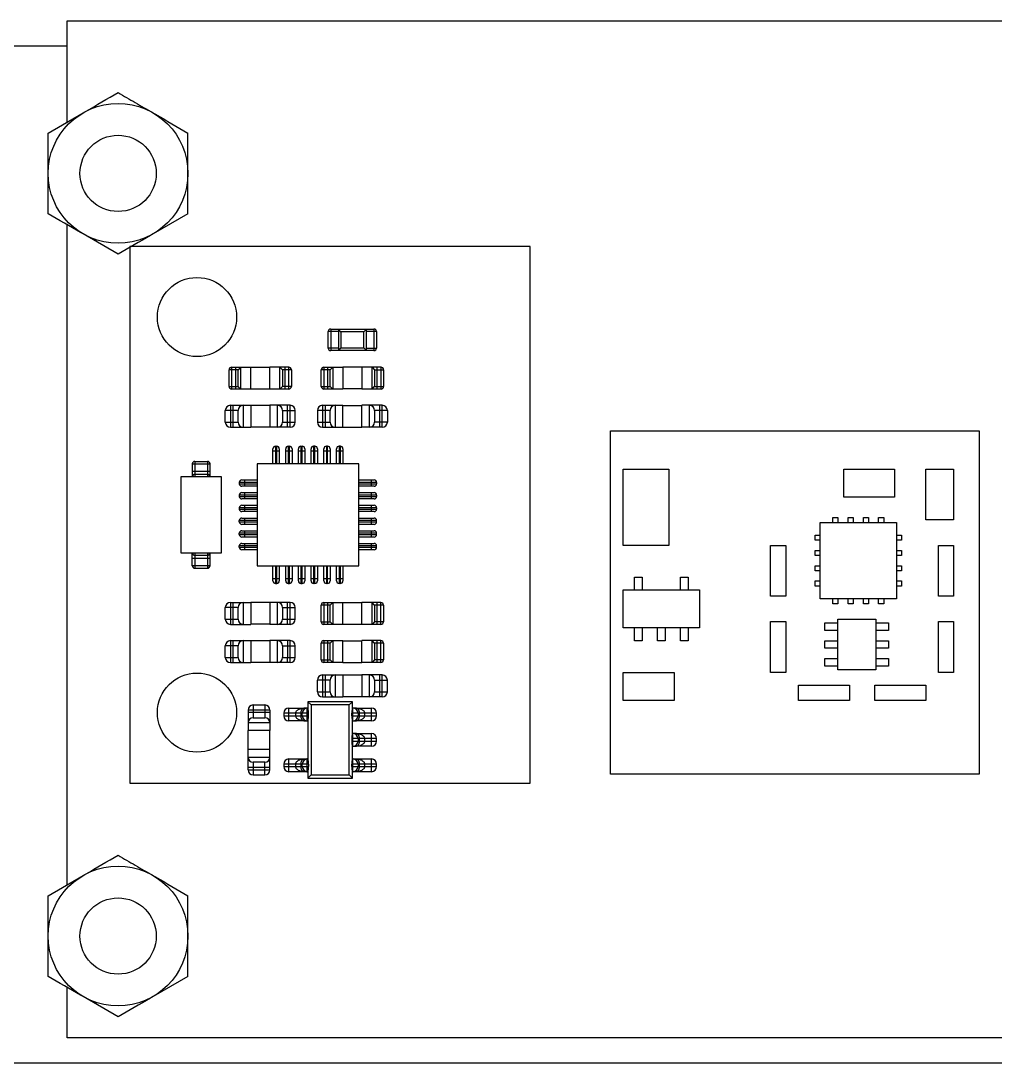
# Model space of a CAD drawing. Header units: millimetres. Extents: x 16604 to 36223, y 4309 to 8014.
# Drawn here: x 19282.58 to 19320.91, y 5285.8 to 5326.8 of the extents above; entities that cross this region are included whole.
import ezdxf

# ---------------------------------------------------------------- set-up
doc = ezdxf.new("R2010")
doc.units = ezdxf.units.MM
doc.layers.get('0').update_dxf_attribs({"lineweight": 35})

msp = doc.modelspace()

# ---------------------------------------------------------------- linework, layer by layer
at = {"color": 7, "linetype": 'Continuous', "lineweight": 25}
for p, q in [((19284.409, 5322.819), (19284.409, 5326.798)), ((19284.409, 5326.798), (19335.409, 5326.798)), ((19284.409, 5325.798), (19281.409, 5325.798)), ((19283.659, 5322.386), (19285.034, 5323.18)), ((19289.159, 5319.21), (19287.784, 5318.417)), ((19284.409, 5292.819), (19284.409, 5318.777)), ((19286.409, 5317.623), (19285.034, 5318.417)), ((19286.877, 5317.92), (19286.877, 5296.813)), ((19302.625, 5317.92), (19286.877, 5317.92)), ((19302.625, 5296.813), (19302.625, 5317.92)), ((19295.076, 5314.575), (19294.676, 5314.575)), ((19294.676, 5313.925), (19294.676, 5314.575)), ((19294.776, 5314.675), (19295.076, 5314.675)), ((19294.776, 5314.675), (19294.776, 5313.825)), ((19295.076, 5314.675), (19295.076, 5313.825)), ((19295.176, 5314.57), (19295.076, 5314.67)), ((19295.076, 5314.67), (19296.176, 5314.67)), ((19296.076, 5314.57), (19295.176, 5314.57)), ((19295.176, 5314.57), (19295.176, 5313.93)), ((19296.176, 5314.67), (19296.076, 5314.57)), ((19296.076, 5313.93), (19296.076, 5314.57)), ((19296.176, 5314.675), (19296.476, 5314.675)), ((19296.176, 5313.825), (19296.176, 5314.675)), ((19296.576, 5314.575), (19296.176, 5314.575)), ((19296.476, 5314.675), (19296.476, 5313.825)), ((19296.576, 5314.575), (19296.576, 5313.925)), ((19295.076, 5313.925), (19294.676, 5313.925)), ((19295.076, 5313.825), (19294.776, 5313.825)), ((19295.176, 5313.93), (19295.076, 5313.83)), ((19296.176, 5313.83), (19295.076, 5313.83)), ((19295.176, 5313.93), (19296.076, 5313.93)), ((19296.176, 5313.83), (19296.076, 5313.93)), ((19296.176, 5313.925), (19296.576, 5313.925)), ((19296.476, 5313.825), (19296.176, 5313.825)), ((19291.127, 5313.075), (19290.777, 5313.075)), ((19290.777, 5312.415), (19290.777, 5313.075)), ((19290.877, 5313.175), (19290.877, 5312.315)), ((19290.877, 5313.175), (19291.627, 5313.175)), ((19291.027, 5313.175), (19291.027, 5312.315)), ((19291.227, 5313.175), (19291.127, 5313.075)), ((19291.127, 5312.415), (19291.127, 5313.075)), ((19291.227, 5313.175), (19291.227, 5312.315)), ((19291.627, 5312.318), (19291.627, 5313.173)), ((19291.627, 5313.17), (19292.377, 5313.17)), ((19293.127, 5313.175), (19292.377, 5313.175)), ((19292.377, 5312.318), (19292.377, 5313.173)), ((19292.777, 5312.315), (19292.777, 5313.175)), ((19292.877, 5313.075), (19292.777, 5313.175)), ((19292.877, 5313.075), (19292.877, 5312.415)), ((19293.227, 5313.075), (19292.877, 5313.075)), ((19292.977, 5312.315), (19292.977, 5313.175)), ((19293.127, 5312.315), (19293.127, 5313.175)), ((19293.227, 5313.075), (19293.227, 5312.415)), ((19294.752, 5313.075), (19294.402, 5313.075)), ((19294.402, 5312.415), (19294.402, 5313.075)), ((19294.502, 5313.175), (19294.502, 5312.315)), ((19294.502, 5313.175), (19295.252, 5313.175)), ((19294.652, 5313.175), (19294.652, 5312.315)), ((19294.752, 5313.075), (19294.852, 5313.175)), ((19294.752, 5312.415), (19294.752, 5313.075)), ((19294.852, 5313.175), (19294.852, 5312.315)), ((19295.252, 5313.173), (19295.252, 5312.318)), ((19296.002, 5313.17), (19295.252, 5313.17)), ((19296.752, 5313.175), (19296.002, 5313.175)), ((19296.002, 5313.173), (19296.002, 5312.318)), ((19296.402, 5312.315), (19296.402, 5313.175)), ((19296.402, 5313.175), (19296.502, 5313.075)), ((19296.502, 5313.075), (19296.502, 5312.415)), ((19296.502, 5313.075), (19296.852, 5313.075)), ((19296.602, 5312.315), (19296.602, 5313.175)), ((19296.752, 5312.315), (19296.752, 5313.175)), ((19296.852, 5313.075), (19296.852, 5312.415)), ((19290.777, 5312.415), (19291.127, 5312.415)), ((19291.227, 5312.315), (19291.127, 5312.415)), ((19292.877, 5312.415), (19292.777, 5312.315)), ((19293.227, 5312.415), (19292.877, 5312.415)), ((19294.402, 5312.415), (19294.752, 5312.415)), ((19294.752, 5312.415), (19294.852, 5312.315)), ((19296.402, 5312.315), (19296.502, 5312.415)), ((19296.502, 5312.415), (19296.852, 5312.415)), ((19291.627, 5312.315), (19290.877, 5312.315)), ((19291.627, 5312.32), (19292.377, 5312.32)), ((19293.127, 5312.315), (19292.377, 5312.315)), ((19295.252, 5312.315), (19294.502, 5312.315)), ((19296.002, 5312.32), (19295.252, 5312.32)), ((19296.752, 5312.315), (19296.002, 5312.315)), ((19290.827, 5311.675), (19290.827, 5310.815)), ((19290.827, 5311.675), (19291.627, 5311.675)), ((19290.927, 5311.675), (19290.927, 5310.815)), ((19291.327, 5311.675), (19291.327, 5310.815)), ((19291.627, 5311.673), (19291.627, 5310.818)), ((19292.377, 5311.67), (19291.627, 5311.67)), ((19293.177, 5311.675), (19292.377, 5311.675)), ((19292.377, 5311.673), (19292.377, 5310.818)), ((19292.677, 5310.815), (19292.677, 5311.675)), ((19293.077, 5310.815), (19293.077, 5311.675)), ((19293.177, 5310.815), (19293.177, 5311.675)), ((19294.451, 5311.675), (19294.451, 5310.815)), ((19294.451, 5311.675), (19295.251, 5311.675)), ((19294.551, 5311.675), (19294.551, 5310.815)), ((19294.951, 5311.675), (19294.951, 5310.815)), ((19295.251, 5310.818), (19295.251, 5311.673)), ((19295.251, 5311.67), (19296.001, 5311.67)), ((19296.801, 5311.675), (19296.001, 5311.675)), ((19296.001, 5310.818), (19296.001, 5311.673)), ((19296.301, 5310.815), (19296.301, 5311.675)), ((19296.701, 5310.815), (19296.701, 5311.675)), ((19296.801, 5310.815), (19296.801, 5311.675)), ((19291.127, 5311.475), (19290.627, 5311.475)), ((19290.627, 5311.015), (19290.627, 5311.475)), ((19291.127, 5311.015), (19291.127, 5311.475)), ((19292.877, 5311.475), (19292.877, 5311.015)), ((19292.877, 5311.475), (19293.377, 5311.475)), ((19293.377, 5311.015), (19293.377, 5311.475)), ((19294.751, 5311.475), (19294.251, 5311.475)), ((19294.251, 5311.475), (19294.251, 5311.015)), ((19294.751, 5311.015), (19294.751, 5311.475)), ((19296.501, 5311.475), (19296.501, 5311.015)), ((19297.001, 5311.475), (19296.501, 5311.475)), ((19297.001, 5311.475), (19297.001, 5311.015)), ((19290.627, 5311.015), (19291.127, 5311.015)), ((19290.827, 5310.815), (19291.627, 5310.815)), ((19292.377, 5310.82), (19291.627, 5310.82)), ((19293.177, 5310.815), (19292.377, 5310.815)), ((19292.877, 5311.015), (19293.377, 5311.015)), ((19294.251, 5311.015), (19294.751, 5311.015)), ((19294.451, 5310.815), (19295.251, 5310.815)), ((19295.251, 5310.82), (19296.001, 5310.82)), ((19296.801, 5310.815), (19296.001, 5310.815)), ((19297.001, 5311.015), (19296.501, 5311.015)), ((19305.779, 5297.166), (19305.779, 5310.666)), ((19305.779, 5310.666), (19320.279, 5310.666)), ((19320.279, 5310.666), (19320.279, 5297.166)), ((19292.502, 5309.367), (19292.502, 5309.967)), ((19292.602, 5310.067), (19292.602, 5309.367)), ((19292.602, 5310.067), (19292.652, 5310.067)), ((19292.652, 5309.367), (19292.652, 5310.067)), ((19292.752, 5309.967), (19292.752, 5309.367)), ((19293.002, 5309.367), (19293.002, 5309.967)), ((19293.102, 5310.067), (19293.152, 5310.067)), ((19293.102, 5310.067), (19293.102, 5309.367)), ((19293.152, 5309.367), (19293.152, 5310.067)), ((19293.252, 5309.967), (19293.252, 5309.367)), ((19293.502, 5309.367), (19293.502, 5309.967)), ((19293.602, 5310.067), (19293.652, 5310.067)), ((19293.602, 5310.067), (19293.602, 5309.367)), ((19293.652, 5309.367), (19293.652, 5310.067)), ((19293.752, 5309.967), (19293.752, 5309.367)), ((19294.002, 5309.367), (19294.002, 5309.967)), ((19294.152, 5310.067), (19294.102, 5310.067)), ((19294.102, 5310.067), (19294.102, 5309.367)), ((19294.152, 5309.367), (19294.152, 5310.067)), ((19294.252, 5309.967), (19294.252, 5309.367)), ((19294.502, 5309.367), (19294.502, 5309.967)), ((19294.652, 5310.067), (19294.602, 5310.067)), ((19294.602, 5310.067), (19294.602, 5309.367)), ((19294.652, 5309.367), (19294.652, 5310.067)), ((19294.752, 5309.967), (19294.752, 5309.367)), ((19295.002, 5309.367), (19295.002, 5309.967)), ((19295.152, 5310.067), (19295.102, 5310.067)), ((19295.102, 5310.067), (19295.102, 5309.367)), ((19295.152, 5309.367), (19295.152, 5310.067)), ((19295.252, 5309.967), (19295.252, 5309.367)), ((19292.752, 5309.867), (19292.502, 5309.867)), ((19293.252, 5309.867), (19293.002, 5309.867)), ((19293.752, 5309.867), (19293.502, 5309.867)), ((19294.252, 5309.867), (19294.002, 5309.867)), ((19294.752, 5309.867), (19294.502, 5309.867)), ((19295.252, 5309.867), (19295.002, 5309.867)), ((19289.327, 5309.367), (19289.327, 5308.867)), ((19289.327, 5309.367), (19290.027, 5309.367)), ((19289.427, 5309.467), (19289.427, 5308.867)), ((19289.427, 5309.467), (19289.927, 5309.467)), ((19289.927, 5309.467), (19289.927, 5308.867)), ((19290.027, 5308.867), (19290.027, 5309.367)), ((19291.877, 5309.367), (19291.877, 5305.367)), ((19295.877, 5309.367), (19291.877, 5309.367)), ((19295.877, 5305.367), (19295.877, 5309.367)), ((19306.279, 5306.166), (19306.279, 5309.166)), ((19306.279, 5309.166), (19308.079, 5309.166)), ((19308.079, 5309.166), (19308.079, 5306.166)), ((19314.956, 5309.166), (19316.956, 5309.166)), ((19314.956, 5308.066), (19314.956, 5309.166)), ((19316.956, 5309.166), (19316.956, 5308.066)), ((19318.179, 5309.166), (19319.279, 5309.166)), ((19318.179, 5307.166), (19318.179, 5309.166)), ((19319.279, 5309.166), (19319.279, 5307.166)), ((19290.477, 5308.867), (19288.877, 5308.867)), ((19288.877, 5308.867), (19288.877, 5305.867)), ((19290.027, 5309.067), (19289.327, 5309.067)), ((19289.427, 5308.967), (19289.927, 5308.967)), ((19290.477, 5305.867), (19290.477, 5308.867)), ((19291.277, 5308.742), (19291.877, 5308.742)), ((19291.377, 5308.742), (19291.377, 5308.492)), ((19295.877, 5308.742), (19296.477, 5308.742)), ((19296.377, 5308.492), (19296.377, 5308.742)), ((19291.877, 5308.642), (19291.177, 5308.642)), ((19291.177, 5308.642), (19291.177, 5308.592)), ((19291.177, 5308.592), (19291.877, 5308.592)), ((19291.877, 5308.492), (19291.277, 5308.492)), ((19296.577, 5308.642), (19295.877, 5308.642)), ((19295.877, 5308.592), (19296.577, 5308.592)), ((19296.477, 5308.492), (19295.877, 5308.492)), ((19296.577, 5308.642), (19296.577, 5308.592)), ((19291.877, 5308.142), (19291.177, 5308.142)), ((19291.177, 5308.142), (19291.177, 5308.092)), ((19291.177, 5308.092), (19291.877, 5308.092)), ((19291.277, 5308.242), (19291.877, 5308.242)), ((19291.877, 5307.992), (19291.277, 5307.992)), ((19291.377, 5308.242), (19291.377, 5307.992)), ((19295.877, 5308.242), (19296.477, 5308.242)), ((19296.577, 5308.142), (19295.877, 5308.142)), ((19295.877, 5308.092), (19296.577, 5308.092)), ((19296.477, 5307.992), (19295.877, 5307.992)), ((19296.377, 5307.992), (19296.377, 5308.242)), ((19296.577, 5308.142), (19296.577, 5308.092)), ((19316.956, 5308.066), (19314.956, 5308.066)), ((19291.177, 5307.642), (19291.177, 5307.592)), ((19291.877, 5307.642), (19291.177, 5307.642)), ((19291.177, 5307.592), (19291.877, 5307.592)), ((19291.277, 5307.742), (19291.877, 5307.742)), ((19291.877, 5307.492), (19291.277, 5307.492)), ((19291.377, 5307.742), (19291.377, 5307.492)), ((19295.877, 5307.742), (19296.477, 5307.742)), ((19296.577, 5307.642), (19295.877, 5307.642)), ((19295.877, 5307.592), (19296.577, 5307.592)), ((19296.477, 5307.492), (19295.877, 5307.492)), ((19296.377, 5307.492), (19296.377, 5307.742)), ((19296.577, 5307.642), (19296.577, 5307.592)), ((19291.877, 5307.142), (19291.177, 5307.142)), ((19291.177, 5307.092), (19291.177, 5307.142)), ((19291.177, 5307.092), (19291.877, 5307.092)), ((19291.277, 5307.242), (19291.877, 5307.242)), ((19291.377, 5307.242), (19291.377, 5306.992)), ((19295.877, 5307.242), (19296.477, 5307.242)), ((19296.577, 5307.142), (19295.877, 5307.142)), ((19295.877, 5307.092), (19296.577, 5307.092)), ((19296.377, 5306.992), (19296.377, 5307.242)), ((19296.577, 5307.092), (19296.577, 5307.142)), ((19314.029, 5304.066), (19314.029, 5307.066)), ((19314.029, 5307.066), (19317.029, 5307.066)), ((19314.529, 5307.266), (19314.729, 5307.266)), ((19314.529, 5307.066), (19314.529, 5307.266)), ((19314.729, 5307.266), (19314.729, 5307.066)), ((19315.129, 5307.266), (19315.329, 5307.266)), ((19315.129, 5307.066), (19315.129, 5307.266)), ((19315.329, 5307.266), (19315.329, 5307.066)), ((19315.729, 5307.066), (19315.729, 5307.266)), ((19315.729, 5307.266), (19315.929, 5307.266)), ((19315.929, 5307.266), (19315.929, 5307.066)), ((19316.329, 5307.066), (19316.329, 5307.266)), ((19316.329, 5307.266), (19316.529, 5307.266)), ((19316.529, 5307.266), (19316.529, 5307.066)), ((19317.029, 5307.066), (19317.029, 5304.066)), ((19319.279, 5307.166), (19318.179, 5307.166)), ((19291.877, 5306.642), (19291.177, 5306.642)), ((19291.177, 5306.592), (19291.177, 5306.642)), ((19291.877, 5306.992), (19291.277, 5306.992)), ((19291.277, 5306.742), (19291.877, 5306.742)), ((19291.377, 5306.742), (19291.377, 5306.492)), ((19296.477, 5306.992), (19295.877, 5306.992)), ((19295.877, 5306.742), (19296.477, 5306.742)), ((19296.577, 5306.642), (19295.877, 5306.642)), ((19296.377, 5306.492), (19296.377, 5306.742)), ((19296.577, 5306.592), (19296.577, 5306.642)), ((19291.177, 5306.592), (19291.877, 5306.592)), ((19291.877, 5306.492), (19291.277, 5306.492)), ((19291.277, 5306.242), (19291.877, 5306.242)), ((19291.377, 5306.242), (19291.377, 5305.992)), ((19295.877, 5306.592), (19296.577, 5306.592)), ((19296.477, 5306.492), (19295.877, 5306.492)), ((19295.877, 5306.242), (19296.477, 5306.242)), ((19296.377, 5305.992), (19296.377, 5306.242)), ((19313.829, 5306.366), (19313.829, 5306.566)), ((19313.829, 5306.566), (19314.029, 5306.566)), ((19314.029, 5306.366), (19313.829, 5306.366)), ((19317.029, 5306.566), (19317.229, 5306.566)), ((19317.229, 5306.366), (19317.029, 5306.366)), ((19317.229, 5306.566), (19317.229, 5306.366)), ((19288.877, 5305.867), (19290.477, 5305.867)), ((19289.327, 5305.367), (19289.327, 5305.867)), ((19289.427, 5305.867), (19289.427, 5305.267)), ((19289.927, 5305.867), (19289.927, 5305.267)), ((19290.027, 5305.367), (19290.027, 5305.867)), ((19291.877, 5306.142), (19291.177, 5306.142)), ((19291.177, 5306.092), (19291.177, 5306.142)), ((19291.177, 5306.092), (19291.877, 5306.092)), ((19291.877, 5305.992), (19291.277, 5305.992)), ((19296.577, 5306.142), (19295.877, 5306.142)), ((19295.877, 5306.092), (19296.577, 5306.092)), ((19296.477, 5305.992), (19295.877, 5305.992)), ((19296.577, 5306.092), (19296.577, 5306.142)), ((19308.079, 5306.166), (19306.279, 5306.166)), ((19312.079, 5304.166), (19312.079, 5306.166)), ((19312.079, 5306.166), (19312.679, 5306.166)), ((19312.679, 5306.166), (19312.679, 5304.166)), ((19313.829, 5305.766), (19313.829, 5305.966)), ((19313.829, 5305.966), (19314.029, 5305.966)), ((19317.029, 5305.966), (19317.229, 5305.966)), ((19317.229, 5305.966), (19317.229, 5305.766)), ((19318.679, 5306.166), (19319.279, 5306.166)), ((19318.679, 5304.166), (19318.679, 5306.166)), ((19319.279, 5306.166), (19319.279, 5304.166)), ((19289.327, 5305.667), (19290.027, 5305.667)), ((19289.927, 5305.767), (19289.427, 5305.767)), ((19314.029, 5305.766), (19313.829, 5305.766)), ((19317.229, 5305.766), (19317.029, 5305.766)), ((19290.027, 5305.367), (19289.327, 5305.367)), ((19289.427, 5305.267), (19289.927, 5305.267)), ((19291.877, 5305.367), (19295.877, 5305.367)), ((19292.502, 5304.767), (19292.502, 5305.367)), ((19292.602, 5305.367), (19292.602, 5304.667)), ((19292.652, 5304.667), (19292.652, 5305.367)), ((19292.752, 5305.367), (19292.752, 5304.767)), ((19293.002, 5304.767), (19293.002, 5305.367)), ((19293.102, 5305.367), (19293.102, 5304.667)), ((19293.152, 5304.667), (19293.152, 5305.367)), ((19293.252, 5305.367), (19293.252, 5304.767)), ((19293.502, 5304.767), (19293.502, 5305.367)), ((19293.602, 5305.367), (19293.602, 5304.667)), ((19293.652, 5304.667), (19293.652, 5305.367)), ((19293.752, 5305.367), (19293.752, 5304.767)), ((19294.002, 5304.767), (19294.002, 5305.367)), ((19294.102, 5305.367), (19294.102, 5304.667)), ((19294.152, 5304.667), (19294.152, 5305.367)), ((19294.252, 5305.367), (19294.252, 5304.767)), ((19294.502, 5304.767), (19294.502, 5305.367)), ((19294.602, 5305.367), (19294.602, 5304.667)), ((19294.652, 5304.667), (19294.652, 5305.367)), ((19294.752, 5305.367), (19294.752, 5304.767)), ((19295.002, 5304.767), (19295.002, 5305.367)), ((19295.102, 5305.367), (19295.102, 5304.667)), ((19295.152, 5304.667), (19295.152, 5305.367)), ((19295.252, 5305.367), (19295.252, 5304.767)), ((19313.829, 5305.166), (19313.829, 5305.366)), ((19313.829, 5305.366), (19314.029, 5305.366)), ((19314.029, 5305.166), (19313.829, 5305.166)), ((19317.029, 5305.366), (19317.229, 5305.366)), ((19317.229, 5305.166), (19317.029, 5305.166)), ((19317.229, 5305.366), (19317.229, 5305.166)), ((19292.502, 5304.867), (19292.752, 5304.867)), ((19292.602, 5304.667), (19292.652, 5304.667)), ((19293.002, 5304.867), (19293.252, 5304.867)), ((19293.102, 5304.667), (19293.152, 5304.667)), ((19293.502, 5304.867), (19293.752, 5304.867)), ((19293.602, 5304.667), (19293.652, 5304.667)), ((19294.002, 5304.867), (19294.252, 5304.867)), ((19294.152, 5304.667), (19294.102, 5304.667)), ((19294.502, 5304.867), (19294.752, 5304.867)), ((19294.652, 5304.667), (19294.602, 5304.667)), ((19295.002, 5304.867), (19295.252, 5304.867)), ((19295.152, 5304.667), (19295.102, 5304.667)), ((19306.729, 5304.916), (19307.029, 5304.916)), ((19306.729, 5304.416), (19306.729, 5304.916)), ((19307.029, 5304.916), (19307.029, 5304.416)), ((19308.529, 5304.916), (19308.829, 5304.916)), ((19308.529, 5304.416), (19308.529, 5304.916)), ((19308.829, 5304.916), (19308.829, 5304.416)), ((19313.829, 5304.766), (19314.029, 5304.766)), ((19313.829, 5304.566), (19313.829, 5304.766)), ((19317.029, 5304.766), (19317.229, 5304.766)), ((19317.229, 5304.766), (19317.229, 5304.566)), ((19306.279, 5304.416), (19309.279, 5304.416)), ((19306.279, 5302.916), (19306.279, 5304.416)), ((19309.279, 5304.416), (19309.279, 5302.916)), ((19314.029, 5304.566), (19313.829, 5304.566)), ((19317.229, 5304.566), (19317.029, 5304.566)), ((19290.827, 5303.918), (19291.627, 5303.918)), ((19290.827, 5303.918), (19290.827, 5303.058)), ((19290.927, 5303.918), (19290.927, 5303.058)), ((19291.327, 5303.918), (19291.327, 5303.058)), ((19291.627, 5303.916), (19291.627, 5303.061)), ((19292.377, 5303.913), (19291.627, 5303.913)), ((19293.177, 5303.918), (19292.377, 5303.918)), ((19292.377, 5303.916), (19292.377, 5303.061)), ((19292.677, 5303.058), (19292.677, 5303.918)), ((19293.077, 5303.058), (19293.077, 5303.918)), ((19293.177, 5303.058), (19293.177, 5303.918)), ((19294.751, 5303.818), (19294.401, 5303.818)), ((19294.401, 5303.158), (19294.401, 5303.818)), ((19294.501, 5303.918), (19294.501, 5303.058)), ((19294.501, 5303.918), (19295.251, 5303.918)), ((19294.651, 5303.918), (19294.651, 5303.058)), ((19294.851, 5303.918), (19294.751, 5303.818)), ((19294.751, 5303.158), (19294.751, 5303.818)), ((19294.851, 5303.918), (19294.851, 5303.058)), ((19295.251, 5303.061), (19295.251, 5303.916)), ((19295.251, 5303.913), (19296.001, 5303.913)), ((19296.751, 5303.918), (19296.001, 5303.918)), ((19296.001, 5303.061), (19296.001, 5303.916)), ((19296.401, 5303.058), (19296.401, 5303.918)), ((19296.501, 5303.818), (19296.401, 5303.918)), ((19296.501, 5303.818), (19296.501, 5303.158)), ((19296.851, 5303.818), (19296.501, 5303.818)), ((19296.601, 5303.058), (19296.601, 5303.918)), ((19296.751, 5303.058), (19296.751, 5303.918)), ((19296.851, 5303.818), (19296.851, 5303.158)), ((19312.679, 5304.166), (19312.079, 5304.166)), ((19317.029, 5304.066), (19314.029, 5304.066)), ((19314.529, 5303.866), (19314.529, 5304.066)), ((19314.729, 5303.866), (19314.529, 5303.866)), ((19314.729, 5304.066), (19314.729, 5303.866)), ((19315.129, 5303.866), (19315.129, 5304.066)), ((19315.329, 5303.866), (19315.129, 5303.866)), ((19315.329, 5304.066), (19315.329, 5303.866)), ((19315.729, 5303.866), (19315.729, 5304.066)), ((19315.929, 5303.866), (19315.729, 5303.866)), ((19315.929, 5304.066), (19315.929, 5303.866)), ((19316.329, 5303.866), (19316.329, 5304.066)), ((19316.529, 5303.866), (19316.329, 5303.866)), ((19316.529, 5304.066), (19316.529, 5303.866)), ((19319.279, 5304.166), (19318.679, 5304.166)), ((19291.127, 5303.718), (19290.627, 5303.718)), ((19290.627, 5303.258), (19290.627, 5303.718)), ((19291.127, 5303.258), (19291.127, 5303.718)), ((19292.877, 5303.718), (19292.877, 5303.258)), ((19292.877, 5303.718), (19293.377, 5303.718)), ((19293.377, 5303.258), (19293.377, 5303.718)), ((19290.627, 5303.258), (19291.127, 5303.258)), ((19290.827, 5303.058), (19291.627, 5303.058)), ((19292.377, 5303.063), (19291.627, 5303.063)), ((19293.177, 5303.058), (19292.377, 5303.058)), ((19292.877, 5303.258), (19293.377, 5303.258)), ((19294.401, 5303.158), (19294.751, 5303.158)), ((19295.251, 5303.058), (19294.501, 5303.058)), ((19294.851, 5303.058), (19294.751, 5303.158)), ((19295.251, 5303.063), (19296.001, 5303.063)), ((19296.751, 5303.058), (19296.001, 5303.058)), ((19296.501, 5303.158), (19296.401, 5303.058)), ((19296.851, 5303.158), (19296.501, 5303.158)), ((19312.079, 5303.166), (19312.679, 5303.166)), ((19312.079, 5301.166), (19312.079, 5303.166)), ((19312.679, 5303.166), (19312.679, 5301.166)), ((19314.218, 5302.816), (19314.218, 5303.116)), ((19314.218, 5303.116), (19314.718, 5303.116)), ((19314.718, 5301.266), (19314.718, 5303.266)), ((19314.718, 5303.266), (19316.218, 5303.266)), ((19316.218, 5303.266), (19316.218, 5301.266)), ((19316.218, 5303.116), (19316.718, 5303.116)), ((19316.718, 5303.116), (19316.718, 5302.816)), ((19318.679, 5301.166), (19318.679, 5303.166)), ((19318.679, 5303.166), (19319.279, 5303.166)), ((19319.279, 5303.166), (19319.279, 5301.166)), ((19309.279, 5302.916), (19306.279, 5302.916)), ((19306.729, 5302.416), (19306.729, 5302.916)), ((19307.029, 5302.916), (19307.029, 5302.416)), ((19307.629, 5302.416), (19307.629, 5302.916)), ((19307.929, 5302.916), (19307.929, 5302.416)), ((19308.529, 5302.416), (19308.529, 5302.916)), ((19308.829, 5302.916), (19308.829, 5302.416)), ((19314.718, 5302.816), (19314.218, 5302.816)), ((19316.718, 5302.816), (19316.218, 5302.816)), ((19291.127, 5302.218), (19290.627, 5302.218)), ((19290.627, 5301.758), (19290.627, 5302.218)), ((19290.827, 5302.418), (19290.827, 5301.558)), ((19290.827, 5302.418), (19291.627, 5302.418)), ((19290.927, 5302.418), (19290.927, 5301.558)), ((19291.127, 5301.758), (19291.127, 5302.218)), ((19291.327, 5302.418), (19291.327, 5301.558)), ((19291.627, 5302.416), (19291.627, 5301.561)), ((19292.377, 5302.413), (19291.627, 5302.413)), ((19293.177, 5302.418), (19292.377, 5302.418)), ((19292.377, 5302.416), (19292.377, 5301.561)), ((19292.677, 5301.558), (19292.677, 5302.418)), ((19292.877, 5302.218), (19292.877, 5301.758)), ((19292.877, 5302.218), (19293.377, 5302.218)), ((19293.077, 5302.418), (19293.077, 5301.758)), ((19293.177, 5301.558), (19293.177, 5302.418)), ((19293.377, 5301.758), (19293.377, 5302.218)), ((19294.751, 5302.318), (19294.401, 5302.318)), ((19294.401, 5301.658), (19294.401, 5302.318)), ((19294.501, 5302.418), (19295.251, 5302.418)), ((19294.501, 5302.418), (19294.501, 5301.558)), ((19294.651, 5302.418), (19294.651, 5301.558)), ((19294.851, 5302.418), (19294.751, 5302.318)), ((19294.751, 5301.658), (19294.751, 5302.318)), ((19294.851, 5302.418), (19294.851, 5301.558)), ((19295.251, 5301.561), (19295.251, 5302.416)), ((19295.251, 5302.413), (19296.001, 5302.413)), ((19296.751, 5302.418), (19296.001, 5302.418)), ((19296.001, 5301.561), (19296.001, 5302.416)), ((19296.401, 5301.558), (19296.401, 5302.418)), ((19296.501, 5302.318), (19296.401, 5302.418)), ((19296.501, 5302.318), (19296.501, 5301.658)), ((19296.851, 5302.318), (19296.501, 5302.318)), ((19296.601, 5301.558), (19296.601, 5302.418)), ((19296.751, 5301.558), (19296.751, 5302.418)), ((19296.851, 5302.318), (19296.851, 5301.658)), ((19307.029, 5302.416), (19306.729, 5302.416)), ((19307.929, 5302.416), (19307.629, 5302.416)), ((19308.829, 5302.416), (19308.529, 5302.416)), ((19314.218, 5302.116), (19314.218, 5302.416)), ((19314.218, 5302.416), (19314.718, 5302.416)), ((19316.218, 5302.416), (19316.718, 5302.416)), ((19316.718, 5302.416), (19316.718, 5302.116)), ((19290.627, 5301.758), (19291.127, 5301.758)), ((19292.877, 5301.758), (19293.377, 5301.758)), ((19293.077, 5301.558), (19293.077, 5301.758)), ((19314.718, 5302.116), (19314.218, 5302.116)), ((19314.218, 5301.416), (19314.218, 5301.716)), ((19314.218, 5301.716), (19314.718, 5301.716)), ((19316.718, 5302.116), (19316.218, 5302.116)), ((19316.218, 5301.716), (19316.718, 5301.716)), ((19316.718, 5301.716), (19316.718, 5301.416)), ((19290.827, 5301.558), (19291.627, 5301.558)), ((19292.377, 5301.563), (19291.627, 5301.563)), ((19293.177, 5301.558), (19292.377, 5301.558)), ((19294.401, 5301.658), (19294.751, 5301.658)), ((19295.251, 5301.558), (19294.501, 5301.558)), ((19294.851, 5301.558), (19294.751, 5301.658)), ((19295.251, 5301.563), (19296.001, 5301.563)), ((19296.751, 5301.558), (19296.001, 5301.558)), ((19296.501, 5301.658), (19296.401, 5301.558)), ((19296.851, 5301.658), (19296.501, 5301.658)), ((19314.718, 5301.416), (19314.218, 5301.416)), ((19316.718, 5301.416), (19316.218, 5301.416)), ((19294.451, 5301.068), (19294.451, 5300.208)), ((19294.451, 5301.068), (19295.251, 5301.068)), ((19294.551, 5301.068), (19294.551, 5300.208)), ((19294.951, 5301.068), (19294.951, 5300.208)), ((19295.251, 5301.066), (19295.251, 5300.211)), ((19296.001, 5301.063), (19295.251, 5301.063)), ((19296.801, 5301.068), (19296.001, 5301.068)), ((19296.001, 5301.066), (19296.001, 5300.211)), ((19296.301, 5300.208), (19296.301, 5301.068)), ((19296.701, 5300.208), (19296.701, 5301.068)), ((19296.801, 5300.208), (19296.801, 5301.068)), ((19306.279, 5300.066), (19306.279, 5301.166)), ((19306.279, 5301.166), (19308.279, 5301.166)), ((19308.279, 5301.166), (19308.279, 5300.066)), ((19312.679, 5301.166), (19312.079, 5301.166)), ((19316.218, 5301.266), (19314.718, 5301.266)), ((19319.279, 5301.166), (19318.679, 5301.166)), ((19294.751, 5300.868), (19294.251, 5300.868)), ((19294.251, 5300.408), (19294.251, 5300.868)), ((19294.751, 5300.408), (19294.751, 5300.868)), ((19296.501, 5300.868), (19296.501, 5300.408)), ((19296.501, 5300.868), (19297.001, 5300.868)), ((19297.001, 5300.408), (19297.001, 5300.868)), ((19313.179, 5300.066), (19313.179, 5300.666)), ((19313.179, 5300.666), (19315.179, 5300.666)), ((19315.179, 5300.666), (19315.179, 5300.066)), ((19316.179, 5300.066), (19316.179, 5300.666)), ((19316.179, 5300.666), (19318.179, 5300.666)), ((19318.179, 5300.666), (19318.179, 5300.066)), ((19294.251, 5300.408), (19294.751, 5300.408)), ((19294.451, 5300.208), (19295.251, 5300.208)), ((19296.001, 5300.213), (19295.251, 5300.213)), ((19296.801, 5300.208), (19296.001, 5300.208)), ((19296.501, 5300.408), (19297.001, 5300.408)), ((19291.521, 5299.688), (19291.521, 5298.888)), ((19292.381, 5299.688), (19291.521, 5299.688)), ((19291.721, 5299.888), (19291.721, 5299.388)), ((19291.721, 5299.888), (19292.181, 5299.888)), ((19292.181, 5299.888), (19292.181, 5299.388)), ((19292.381, 5299.688), (19292.381, 5298.888)), ((19293.126, 5299.263), (19293.126, 5299.763)), ((19293.126, 5299.763), (19293.701, 5299.763)), ((19293.876, 5299.763), (19293.853, 5299.763)), ((19293.853, 5299.263), (19293.853, 5299.763)), ((19293.876, 5300.013), (19293.876, 5299.736)), ((19294.001, 5299.888), (19293.876, 5300.013)), ((19295.626, 5300.013), (19293.876, 5300.013)), ((19294.001, 5299.888), (19294.001, 5297.138)), ((19295.501, 5299.888), (19294.001, 5299.888)), ((19295.626, 5300.013), (19295.501, 5299.888)), ((19295.501, 5297.138), (19295.501, 5299.888)), ((19295.626, 5299.736), (19295.626, 5300.013)), ((19295.65, 5299.763), (19295.626, 5299.763)), ((19295.65, 5299.263), (19295.65, 5299.763)), ((19295.801, 5299.763), (19296.376, 5299.763)), ((19296.376, 5299.263), (19296.376, 5299.763)), ((19308.279, 5300.066), (19306.279, 5300.066)), ((19315.179, 5300.066), (19313.179, 5300.066)), ((19318.179, 5300.066), (19316.179, 5300.066)), ((19292.381, 5299.588), (19291.521, 5299.588)), ((19291.721, 5299.388), (19292.181, 5299.388)), ((19292.926, 5299.563), (19292.926, 5299.463)), ((19293.901, 5299.563), (19292.926, 5299.563)), ((19292.926, 5299.463), (19293.901, 5299.463)), ((19293.701, 5299.263), (19293.126, 5299.263)), ((19293.397, 5299.463), (19293.397, 5299.563)), ((19293.595, 5299.563), (19293.595, 5299.463)), ((19293.655, 5299.463), (19293.655, 5299.563)), ((19293.853, 5299.263), (19293.876, 5299.263)), ((19293.876, 5299.29), (19293.876, 5297.736)), ((19293.901, 5299.463), (19293.901, 5299.563)), ((19295.601, 5299.463), (19295.601, 5299.563)), ((19296.576, 5299.563), (19295.601, 5299.563)), ((19295.601, 5299.463), (19296.576, 5299.463)), ((19295.626, 5298.736), (19295.626, 5299.29)), ((19295.626, 5299.263), (19295.65, 5299.263)), ((19296.376, 5299.263), (19295.801, 5299.263)), ((19295.848, 5299.563), (19295.848, 5299.463)), ((19295.907, 5299.463), (19295.907, 5299.563)), ((19296.105, 5299.563), (19296.105, 5299.463)), ((19296.576, 5299.463), (19296.576, 5299.563)), ((19292.381, 5299.188), (19291.521, 5299.188)), ((19292.379, 5298.888), (19291.524, 5298.888)), ((19291.526, 5298.138), (19291.526, 5298.888)), ((19292.376, 5298.138), (19292.376, 5298.888)), ((19295.601, 5298.563), (19295.601, 5298.463)), ((19296.576, 5298.563), (19295.601, 5298.563)), ((19295.601, 5298.463), (19296.576, 5298.463)), ((19295.65, 5298.763), (19295.626, 5298.763)), ((19295.65, 5298.263), (19295.65, 5298.763)), ((19295.801, 5298.763), (19296.376, 5298.763)), ((19295.848, 5298.563), (19295.848, 5298.463)), ((19295.907, 5298.463), (19295.907, 5298.563)), ((19296.105, 5298.563), (19296.105, 5298.463)), ((19296.376, 5298.263), (19296.376, 5298.763)), ((19296.576, 5298.463), (19296.576, 5298.563)), ((19291.521, 5297.338), (19291.521, 5298.138)), ((19292.379, 5298.138), (19291.524, 5298.138)), ((19292.381, 5297.338), (19292.381, 5298.138)), ((19295.626, 5297.736), (19295.626, 5298.29)), ((19295.626, 5298.263), (19295.65, 5298.263)), ((19296.376, 5298.263), (19295.801, 5298.263)), ((19291.521, 5297.838), (19292.381, 5297.838)), ((19292.181, 5297.638), (19291.721, 5297.638)), ((19291.721, 5297.638), (19291.721, 5297.138)), ((19292.181, 5297.138), (19292.181, 5297.638)), ((19293.126, 5297.263), (19293.126, 5297.763)), ((19293.126, 5297.763), (19293.701, 5297.763)), ((19293.853, 5297.263), (19293.853, 5297.763)), ((19293.876, 5297.763), (19293.853, 5297.763)), ((19295.65, 5297.763), (19295.626, 5297.763)), ((19295.65, 5297.263), (19295.65, 5297.763)), ((19295.801, 5297.763), (19296.376, 5297.763)), ((19296.376, 5297.263), (19296.376, 5297.763)), ((19291.521, 5297.438), (19292.381, 5297.438)), ((19291.521, 5297.338), (19292.381, 5297.338)), ((19293.901, 5297.563), (19292.926, 5297.563)), ((19292.926, 5297.563), (19292.926, 5297.463)), ((19292.926, 5297.463), (19293.901, 5297.463)), ((19293.701, 5297.263), (19293.126, 5297.263)), ((19293.397, 5297.463), (19293.397, 5297.563)), ((19293.595, 5297.563), (19293.595, 5297.463)), ((19293.655, 5297.463), (19293.655, 5297.563)), ((19293.853, 5297.263), (19293.876, 5297.263)), ((19293.876, 5297.29), (19293.876, 5297.013)), ((19293.901, 5297.563), (19293.901, 5297.463)), ((19295.601, 5297.463), (19295.601, 5297.563)), ((19296.576, 5297.563), (19295.601, 5297.563)), ((19295.601, 5297.463), (19296.576, 5297.463)), ((19295.626, 5297.013), (19295.626, 5297.29)), ((19295.626, 5297.263), (19295.65, 5297.263)), ((19296.376, 5297.263), (19295.801, 5297.263)), ((19295.848, 5297.563), (19295.848, 5297.463)), ((19295.907, 5297.463), (19295.907, 5297.563)), ((19296.105, 5297.563), (19296.105, 5297.463)), ((19296.576, 5297.463), (19296.576, 5297.563)), ((19286.877, 5296.813), (19302.625, 5296.813)), ((19291.721, 5297.138), (19292.181, 5297.138)), ((19293.876, 5297.013), (19294.001, 5297.138)), ((19293.876, 5297.013), (19295.626, 5297.013)), ((19294.001, 5297.138), (19295.501, 5297.138)), ((19295.501, 5297.138), (19295.626, 5297.013)), ((19320.279, 5297.166), (19305.779, 5297.166)), ((19283.659, 5292.386), (19285.034, 5293.18)), ((19289.159, 5289.21), (19287.784, 5288.417)), ((19284.409, 5286.798), (19284.409, 5288.777)), ((19286.409, 5287.623), (19285.034, 5288.417)), ((19335.409, 5286.798), (19284.409, 5286.798)), ((19364.268, 5285.798), (19281.409, 5285.798))]:
    msp.add_line(p, q, dxfattribs=at)
for centre, radius in [((19286.409, 5320.798), 2.75), ((19286.409, 5320.798), 1.5), ((19289.513, 5315.146), 1.556), ((19289.513, 5299.588), 1.556), ((19286.409, 5290.798), 2.75), ((19286.409, 5290.798), 1.5)]:
    msp.add_circle(centre, radius, dxfattribs=at)
for centre, radius, start, end in [((19294.776, 5314.575), 0.1, 90, 180), ((19296.476, 5314.575), 0.1, 0, 90), ((19294.776, 5313.925), 0.1, 180, 270), ((19296.476, 5313.925), 0.1, 270, 0), ((19290.877, 5313.075), 0.1, 90, 180), ((19293.127, 5313.075), 0.1, 0, 90), ((19294.502, 5313.075), 0.1, 90, 180), ((19296.752, 5313.075), 0.1, 0, 90), ((19290.877, 5312.415), 0.1, 180, 270), ((19293.127, 5312.415), 0.1, 270, 0), ((19294.502, 5312.415), 0.1, 180, 270), ((19296.752, 5312.415), 0.1, 270, 0), ((19290.827, 5311.475), 0.2, 90, 180), ((19291.327, 5311.475), 0.2, 90, 180), ((19292.677, 5311.475), 0.2, 360, 90), ((19293.177, 5311.475), 0.2, 0, 90), ((19294.451, 5311.475), 0.2, 90, 180), ((19294.951, 5311.475), 0.2, 90, 180), ((19296.301, 5311.475), 0.2, 0, 90), ((19296.801, 5311.475), 0.2, 0, 90), ((19290.827, 5311.015), 0.2, 180, 270), ((19291.327, 5311.015), 0.2, 180, 270), ((19292.677, 5311.015), 0.2, 270, 0), ((19293.177, 5311.015), 0.2, 270, 0), ((19294.451, 5311.015), 0.2, 180, 270), ((19294.951, 5311.015), 0.2, 180, 270), ((19296.301, 5311.015), 0.2, 270, 0), ((19296.801, 5311.015), 0.2, 270, 0), ((19292.602, 5309.967), 0.1, 90, 180), ((19292.652, 5309.967), 0.1, 0, 90), ((19293.102, 5309.967), 0.1, 90, 180), ((19293.152, 5309.967), 0.1, 0, 90), ((19293.602, 5309.967), 0.1, 90, 180), ((19293.652, 5309.967), 0.1, 0, 90), ((19294.102, 5309.967), 0.1, 90, 180), ((19294.152, 5309.967), 0.1, 0, 90), ((19294.602, 5309.967), 0.1, 90, 180), ((19294.652, 5309.967), 0.1, 0, 90), ((19295.102, 5309.967), 0.1, 90, 180), ((19295.152, 5309.967), 0.1, 0, 90), ((19289.427, 5309.367), 0.1, 90, 180), ((19289.927, 5309.367), 0.1, 0, 90), ((19289.427, 5308.867), 0.1, 90, 180), ((19289.927, 5308.867), 0.1, 0, 90), ((19291.277, 5308.642), 0.1, 90, 180), ((19296.477, 5308.642), 0.1, 0, 90), ((19291.277, 5308.592), 0.1, 180, 270), ((19296.477, 5308.592), 0.1, 270, 0), ((19291.277, 5308.142), 0.1, 90, 180), ((19291.277, 5308.092), 0.1, 180, 270), ((19296.477, 5308.142), 0.1, 0, 90), ((19296.477, 5308.092), 0.1, 270, 0), ((19291.277, 5307.642), 0.1, 90, 180), ((19291.277, 5307.592), 0.1, 180, 270), ((19296.477, 5307.642), 0.1, 0, 90), ((19296.477, 5307.592), 0.1, 270, 0), ((19291.277, 5307.142), 0.1, 90, 180), ((19291.277, 5307.092), 0.1, 180, 270), ((19296.477, 5307.142), 0.1, 0, 90), ((19296.477, 5307.092), 0.1, 270, 0), ((19291.277, 5306.642), 0.1, 90, 180), ((19296.477, 5306.642), 0.1, 0, 90), ((19291.277, 5306.592), 0.1, 180, 270), ((19291.277, 5306.142), 0.1, 90, 180), ((19296.477, 5306.592), 0.1, 270, 0), ((19296.477, 5306.142), 0.1, 0, 90), ((19289.427, 5305.867), 0.1, 180, 270), ((19289.927, 5305.867), 0.1, 270, 0), ((19291.277, 5306.092), 0.1, 180, 270), ((19296.477, 5306.092), 0.1, 270, 0), ((19289.427, 5305.367), 0.1, 180, 270), ((19289.927, 5305.367), 0.1, 270, 0), ((19292.602, 5304.767), 0.1, 180, 270), ((19292.652, 5304.767), 0.1, 270, 0), ((19293.102, 5304.767), 0.1, 180, 270), ((19293.152, 5304.767), 0.1, 270, 0), ((19293.602, 5304.767), 0.1, 180, 270), ((19293.652, 5304.767), 0.1, 270, 0), ((19294.102, 5304.767), 0.1, 180, 270), ((19294.152, 5304.767), 0.1, 270, 0), ((19294.602, 5304.767), 0.1, 180, 270), ((19294.652, 5304.767), 0.1, 270, 0), ((19295.102, 5304.767), 0.1, 180, 270), ((19295.152, 5304.767), 0.1, 270, 0), ((19290.827, 5303.718), 0.2, 90, 180), ((19291.327, 5303.718), 0.2, 90, 180), ((19292.677, 5303.718), 0.2, 0, 90), ((19293.177, 5303.718), 0.2, 0, 90), ((19294.501, 5303.818), 0.1, 90, 180), ((19296.751, 5303.818), 0.1, 0, 90), ((19290.827, 5303.258), 0.2, 180, 270), ((19291.327, 5303.258), 0.2, 180, 270), ((19292.677, 5303.258), 0.2, 270, 0), ((19293.177, 5303.258), 0.2, 270, 0), ((19294.501, 5303.158), 0.1, 180, 270), ((19296.751, 5303.158), 0.1, 270, 0), ((19290.827, 5302.218), 0.2, 90, 180), ((19291.327, 5302.218), 0.2, 90, 180), ((19292.677, 5302.218), 0.2, 0, 90), ((19293.177, 5302.218), 0.2, 0, 90), ((19294.501, 5302.318), 0.1, 90, 180), ((19296.751, 5302.318), 0.1, 0, 90), ((19290.827, 5301.758), 0.2, 180, 270), ((19291.327, 5301.758), 0.2, 180, 270), ((19292.677, 5301.758), 0.2, 270, 0), ((19293.177, 5301.758), 0.2, 270, 0), ((19294.501, 5301.658), 0.1, 180, 270), ((19296.751, 5301.658), 0.1, 270, 0), ((19294.451, 5300.868), 0.2, 90, 180), ((19294.951, 5300.868), 0.2, 90, 180), ((19296.301, 5300.868), 0.2, 0, 90), ((19296.801, 5300.868), 0.2, 0, 90), ((19294.451, 5300.408), 0.2, 180, 270), ((19294.951, 5300.408), 0.2, 180, 270), ((19296.301, 5300.408), 0.2, 270, 0), ((19296.801, 5300.408), 0.2, 270, 0), ((19291.721, 5299.688), 0.2, 90, 180), ((19292.181, 5299.688), 0.2, 0, 90), ((19293.126, 5299.563), 0.2, 90, 180), ((19293.854, 5299.564), 0.199, 90.3053, 180.3021), ((19295.649, 5299.564), 0.199, 359.6979, 89.6947), ((19296.376, 5299.563), 0.2, 0, 90), ((19291.721, 5299.188), 0.2, 90, 180), ((19292.181, 5299.188), 0.2, 0, 90), ((19293.126, 5299.463), 0.2, 180, 270), ((19293.854, 5299.462), 0.199, 179.6979, 269.6947), ((19295.649, 5299.462), 0.199, 270.3053, 0.3021), ((19296.376, 5299.463), 0.2, 270, 0), ((19295.649, 5298.564), 0.199, 359.6979, 89.6947), ((19295.649, 5298.462), 0.199, 270.3053, 0.3021), ((19296.376, 5298.563), 0.2, 0, 90), ((19296.376, 5298.463), 0.2, 270, 0), ((19291.721, 5297.838), 0.2, 180, 270), ((19292.181, 5297.838), 0.2, 270, 0), ((19293.126, 5297.563), 0.2, 90, 180), ((19293.854, 5297.564), 0.199, 90.3053, 180.3021), ((19295.649, 5297.564), 0.199, 359.6979, 89.6947), ((19296.376, 5297.563), 0.2, 0, 90), ((19291.721, 5297.338), 0.2, 180, 270), ((19292.181, 5297.338), 0.2, 270, 0), ((19293.126, 5297.463), 0.2, 180, 270), ((19293.854, 5297.462), 0.199, 179.6979, 269.6947), ((19295.649, 5297.462), 0.199, 270.3053, 0.3021), ((19296.376, 5297.463), 0.2, 270, 0)]:
    msp.add_arc(centre, radius, start, end, dxfattribs=at)
for centre, major_axis, ratio, start_param, end_param in [((19293.701, 5299.563), (0, 0.2), 0.166667, 6.172999, 6.283185), ((19294.044, 5299.563), (1.661, 0), 0.120407, 1.702125, 1.770935), ((19293.853, 5299.563), (0.202, 0), 0.989455, 1.570796, 1.702125), ((19293.851, 5299.563), (0, 0.2), 0.25, 4.712389, 5.759587), ((19295.651, 5299.563), (0, 0.2), 0.25, 0.523599, 1.570796), ((19295.65, 5299.563), (0.202, 0), 0.989455, 1.439467, 1.570796), ((19295.459, 5299.563), (1.661, 0), 0.120407, 1.370658, 1.439467), ((19295.801, 5299.563), (0, 0.2), 0.166667, 0, 0.110186), ((19293.701, 5299.463), (0, 0.2), 0.166667, 3.141593, 3.251779), ((19294.044, 5299.463), (1.661, 0), 0.120407, 4.512251, 4.58106), ((19293.853, 5299.463), (0.202, 0), 0.989455, 4.58106, 4.712389), ((19293.851, 5299.463), (0, 0.2), 0.25, 3.665191, 4.712389), ((19295.651, 5299.463), (0, 0.2), 0.25, 1.570796, 2.617994), ((19295.65, 5299.463), (0.202, 0), 0.989455, 4.712389, 4.843718), ((19295.459, 5299.463), (1.661, 0), 0.120407, 4.843718, 4.912527), ((19295.801, 5299.463), (0, 0.2), 0.166667, 3.031407, 3.141593), ((19295.651, 5298.563), (0, 0.2), 0.25, 0.523599, 1.570796), ((19295.651, 5298.463), (0, 0.2), 0.25, 1.570796, 2.617994), ((19295.65, 5298.563), (0.202, 0), 0.989455, 1.439467, 1.570796), ((19295.459, 5298.563), (1.661, 0), 0.120407, 1.370658, 1.439467), ((19295.801, 5298.563), (0, 0.2), 0.166667, 0, 0.110186), ((19295.65, 5298.463), (0.202, 0), 0.989455, 4.712389, 4.843718), ((19295.459, 5298.463), (1.661, 0), 0.120407, 4.843718, 4.912527), ((19295.801, 5298.463), (0, 0.2), 0.166667, 3.031407, 3.141593), ((19293.701, 5297.563), (0, 0.2), 0.166667, 6.172999, 6.283185), ((19294.044, 5297.563), (1.661, 0), 0.120407, 1.702125, 1.770935), ((19293.853, 5297.563), (0.202, 0), 0.989455, 1.570796, 1.702125), ((19293.851, 5297.563), (0, 0.2), 0.25, 4.712389, 5.759587), ((19295.651, 5297.563), (0, 0.2), 0.25, 0.523599, 1.570796), ((19295.65, 5297.563), (0.202, 0), 0.989455, 1.439467, 1.570796), ((19295.459, 5297.563), (1.661, 0), 0.120407, 1.370658, 1.439467), ((19295.801, 5297.563), (0, 0.2), 0.166667, 0, 0.110186), ((19293.701, 5297.463), (0, 0.2), 0.166667, 3.141593, 3.251779), ((19294.044, 5297.463), (1.661, 0), 0.120407, 4.512251, 4.58106), ((19293.853, 5297.463), (0.202, 0), 0.989455, 4.58106, 4.712389), ((19293.851, 5297.463), (0, 0.2), 0.25, 3.665191, 4.712389), ((19295.651, 5297.463), (0, 0.2), 0.25, 1.570796, 2.617994), ((19295.65, 5297.463), (0.202, 0), 0.989455, 4.712389, 4.843718), ((19295.459, 5297.463), (1.661, 0), 0.120407, 4.843718, 4.912527), ((19295.801, 5297.463), (0, 0.2), 0.166667, 3.031407, 3.141593)]:
    msp.add_ellipse(centre, major_axis=major_axis, ratio=ratio, start_param=start_param, end_param=end_param, dxfattribs=at)
for points, knots in [([(19285.034, 5323.18), (19285.067, 5323.199), (19285.531, 5323.467), (19285.986, 5323.729), (19286.409, 5323.974)], [0, 0, 0, 0, 0.07015, 1, 1, 1, 1]), ([(19286.409, 5323.974), (19286.632, 5323.845), (19287.083, 5323.584), (19287.549, 5323.315), (19287.784, 5323.18)], [0, 0, 0, 0, 0.495458, 1, 1, 1, 1]), ([(19287.784, 5323.18), (19287.817, 5323.161), (19288.281, 5322.893), (19288.736, 5322.63), (19289.159, 5322.386)], [0, 0, 0, 0, 0.07015, 1, 1, 1, 1]), ([(19283.659, 5320.798), (19283.659, 5320.943), (19283.659, 5321.48), (19283.659, 5322.003), (19283.659, 5322.386)], [0, 0, 0, 0, 0.268634, 1, 1, 1, 1]), ([(19289.159, 5320.798), (19289.159, 5320.943), (19289.159, 5321.48), (19289.159, 5322.003), (19289.159, 5322.386)], [0, 0, 0, 0, 0.268634, 1, 1, 1, 1]), ([(19283.659, 5319.21), (19283.659, 5319.344), (19283.659, 5319.861), (19283.659, 5320.399), (19283.659, 5320.798)], [0, 0, 0, 0, 0.257551, 1, 1, 1, 1]), ([(19289.159, 5319.21), (19289.159, 5319.344), (19289.159, 5319.861), (19289.159, 5320.399), (19289.159, 5320.798)], [0, 0, 0, 0, 0.257551, 1, 1, 1, 1]), ([(19285.034, 5318.417), (19285.001, 5318.435), (19284.537, 5318.703), (19284.082, 5318.966), (19283.659, 5319.21)], [0, 0, 0, 0, 0.07015, 1, 1, 1, 1]), ([(19287.784, 5318.417), (19287.751, 5318.398), (19287.287, 5318.13), (19286.832, 5317.867), (19286.409, 5317.623)], [0, 0, 0, 0, 0.07015, 1, 1, 1, 1]), ([(19293.397, 5299.563), (19293.398, 5299.575), (19293.401, 5299.6), (19293.419, 5299.636), (19293.448, 5299.669), (19293.503, 5299.711), (19293.59, 5299.748), (19293.666, 5299.757), (19293.705, 5299.762)], [0, 0, 0, 0, 0.081155, 0.171519, 0.276469, 0.399485, 0.689819, 1, 1, 1, 1]), ([(19293.714, 5299.759), (19293.696, 5299.752), (19293.666, 5299.74), (19293.634, 5299.701), (19293.614, 5299.663), (19293.603, 5299.631), (19293.596, 5299.598), (19293.596, 5299.574), (19293.595, 5299.563)], [0, 0, 0, 0, 0.3482895, 0.5987192, 0.720522, 0.8254654, 0.9169394, 1, 1, 1, 1]), ([(19293.705, 5299.762), (19293.707, 5299.761), (19293.709, 5299.759), (19293.712, 5299.759), (19293.714, 5299.759)], [0, 0, 0, 0, 0.560118, 1, 1, 1, 1]), ([(19295.789, 5299.759), (19295.791, 5299.759), (19295.794, 5299.759), (19295.796, 5299.761), (19295.798, 5299.762)], [0, 0, 0, 0, 0.5599, 1, 1, 1, 1]), ([(19295.907, 5299.563), (19295.907, 5299.574), (19295.906, 5299.598), (19295.899, 5299.631), (19295.889, 5299.663), (19295.869, 5299.701), (19295.836, 5299.74), (19295.806, 5299.752), (19295.789, 5299.759)], [0, 0, 0, 0, 0.083049, 0.17452, 0.279467, 0.401279, 0.651666, 1, 1, 1, 1]), ([(19295.798, 5299.762), (19295.837, 5299.757), (19295.913, 5299.748), (19296, 5299.711), (19296.055, 5299.669), (19296.083, 5299.636), (19296.102, 5299.6), (19296.104, 5299.575), (19296.105, 5299.563)], [0, 0, 0, 0, 0.31018, 0.600513, 0.72352, 0.828467, 0.918834, 1, 1, 1, 1]), ([(19293.705, 5299.264), (19293.666, 5299.269), (19293.59, 5299.278), (19293.503, 5299.315), (19293.448, 5299.357), (19293.419, 5299.39), (19293.401, 5299.426), (19293.398, 5299.451), (19293.397, 5299.463)], [0, 0, 0, 0, 0.31018, 0.600513, 0.72352, 0.828467, 0.918834, 1, 1, 1, 1]), ([(19293.595, 5299.463), (19293.596, 5299.452), (19293.596, 5299.428), (19293.603, 5299.395), (19293.614, 5299.363), (19293.634, 5299.325), (19293.666, 5299.287), (19293.696, 5299.274), (19293.714, 5299.267)], [0, 0, 0, 0, 0.0830493, 0.1745201, 0.279467, 0.4012786, 0.6516663, 1, 1, 1, 1]), ([(19293.714, 5299.267), (19293.712, 5299.267), (19293.709, 5299.267), (19293.706, 5299.265), (19293.705, 5299.264)], [0, 0, 0, 0, 0.5599, 1, 1, 1, 1]), ([(19295.789, 5299.267), (19295.806, 5299.274), (19295.836, 5299.287), (19295.869, 5299.325), (19295.889, 5299.363), (19295.899, 5299.395), (19295.906, 5299.428), (19295.907, 5299.452), (19295.907, 5299.463)], [0, 0, 0, 0, 0.34829, 0.598719, 0.720522, 0.825465, 0.916939, 1, 1, 1, 1]), ([(19295.798, 5299.264), (19295.796, 5299.265), (19295.793, 5299.267), (19295.79, 5299.267), (19295.789, 5299.267)], [0, 0, 0, 0, 0.5601176, 1, 1, 1, 1]), ([(19296.105, 5299.463), (19296.104, 5299.451), (19296.102, 5299.426), (19296.083, 5299.39), (19296.055, 5299.357), (19296, 5299.315), (19295.913, 5299.278), (19295.837, 5299.269), (19295.798, 5299.264)], [0, 0, 0, 0, 0.081155, 0.171519, 0.276469, 0.399485, 0.689819, 1, 1, 1, 1]), ([(19295.789, 5298.759), (19295.791, 5298.759), (19295.794, 5298.759), (19295.796, 5298.761), (19295.798, 5298.762)], [0, 0, 0, 0, 0.5599, 1, 1, 1, 1]), ([(19295.907, 5298.563), (19295.907, 5298.574), (19295.906, 5298.598), (19295.899, 5298.631), (19295.889, 5298.663), (19295.869, 5298.701), (19295.836, 5298.74), (19295.806, 5298.752), (19295.789, 5298.759)], [0, 0, 0, 0, 0.083049, 0.17452, 0.279467, 0.401279, 0.651666, 1, 1, 1, 1]), ([(19295.789, 5298.267), (19295.806, 5298.274), (19295.836, 5298.287), (19295.869, 5298.325), (19295.889, 5298.363), (19295.899, 5298.395), (19295.906, 5298.428), (19295.907, 5298.452), (19295.907, 5298.463)], [0, 0, 0, 0, 0.34829, 0.598719, 0.720522, 0.825465, 0.916939, 1, 1, 1, 1]), ([(19295.798, 5298.762), (19295.837, 5298.757), (19295.913, 5298.748), (19296, 5298.711), (19296.055, 5298.669), (19296.083, 5298.636), (19296.102, 5298.6), (19296.104, 5298.575), (19296.105, 5298.563)], [0, 0, 0, 0, 0.31018, 0.600513, 0.72352, 0.828467, 0.918834, 1, 1, 1, 1]), ([(19296.105, 5298.463), (19296.104, 5298.451), (19296.102, 5298.426), (19296.083, 5298.39), (19296.055, 5298.357), (19296, 5298.315), (19295.913, 5298.278), (19295.837, 5298.269), (19295.798, 5298.264)], [0, 0, 0, 0, 0.081155, 0.171519, 0.276469, 0.399485, 0.689819, 1, 1, 1, 1]), ([(19295.798, 5298.264), (19295.796, 5298.265), (19295.793, 5298.267), (19295.79, 5298.267), (19295.789, 5298.267)], [0, 0, 0, 0, 0.560118, 1, 1, 1, 1]), ([(19293.397, 5297.563), (19293.398, 5297.575), (19293.401, 5297.6), (19293.419, 5297.636), (19293.448, 5297.669), (19293.503, 5297.711), (19293.59, 5297.748), (19293.666, 5297.757), (19293.705, 5297.762)], [0, 0, 0, 0, 0.0811554, 0.1715191, 0.2764692, 0.3994853, 0.6898187, 1, 1, 1, 1]), ([(19293.714, 5297.759), (19293.696, 5297.752), (19293.666, 5297.74), (19293.634, 5297.701), (19293.614, 5297.663), (19293.603, 5297.631), (19293.596, 5297.598), (19293.596, 5297.574), (19293.595, 5297.563)], [0, 0, 0, 0, 0.34829, 0.598719, 0.720522, 0.825465, 0.916939, 1, 1, 1, 1]), ([(19293.705, 5297.762), (19293.707, 5297.761), (19293.709, 5297.759), (19293.712, 5297.759), (19293.714, 5297.759)], [0, 0, 0, 0, 0.560118, 1, 1, 1, 1]), ([(19295.789, 5297.759), (19295.791, 5297.759), (19295.794, 5297.759), (19295.796, 5297.761), (19295.798, 5297.762)], [0, 0, 0, 0, 0.5599, 1, 1, 1, 1]), ([(19295.907, 5297.563), (19295.907, 5297.574), (19295.906, 5297.598), (19295.899, 5297.631), (19295.889, 5297.663), (19295.869, 5297.701), (19295.836, 5297.74), (19295.806, 5297.752), (19295.789, 5297.759)], [0, 0, 0, 0, 0.083049, 0.17452, 0.279467, 0.401279, 0.651666, 1, 1, 1, 1]), ([(19295.798, 5297.762), (19295.837, 5297.757), (19295.913, 5297.748), (19296, 5297.711), (19296.055, 5297.669), (19296.083, 5297.636), (19296.102, 5297.6), (19296.104, 5297.575), (19296.105, 5297.563)], [0, 0, 0, 0, 0.31018, 0.600513, 0.72352, 0.828467, 0.918834, 1, 1, 1, 1]), ([(19293.705, 5297.264), (19293.666, 5297.269), (19293.59, 5297.278), (19293.503, 5297.315), (19293.448, 5297.357), (19293.419, 5297.39), (19293.401, 5297.426), (19293.398, 5297.451), (19293.397, 5297.463)], [0, 0, 0, 0, 0.31018, 0.600513, 0.72352, 0.828467, 0.918834, 1, 1, 1, 1]), ([(19293.595, 5297.463), (19293.596, 5297.452), (19293.596, 5297.428), (19293.603, 5297.395), (19293.614, 5297.363), (19293.634, 5297.325), (19293.666, 5297.287), (19293.696, 5297.274), (19293.714, 5297.267)], [0, 0, 0, 0, 0.083049, 0.17452, 0.279467, 0.401279, 0.651666, 1, 1, 1, 1]), ([(19293.714, 5297.267), (19293.712, 5297.267), (19293.709, 5297.267), (19293.706, 5297.265), (19293.705, 5297.264)], [0, 0, 0, 0, 0.5599, 1, 1, 1, 1]), ([(19295.789, 5297.267), (19295.806, 5297.274), (19295.836, 5297.287), (19295.869, 5297.325), (19295.889, 5297.363), (19295.899, 5297.395), (19295.906, 5297.428), (19295.907, 5297.452), (19295.907, 5297.463)], [0, 0, 0, 0, 0.34829, 0.598719, 0.720522, 0.825465, 0.916939, 1, 1, 1, 1]), ([(19295.798, 5297.264), (19295.796, 5297.265), (19295.793, 5297.267), (19295.79, 5297.267), (19295.789, 5297.267)], [0, 0, 0, 0, 0.560118, 1, 1, 1, 1]), ([(19296.105, 5297.463), (19296.104, 5297.451), (19296.102, 5297.426), (19296.083, 5297.39), (19296.055, 5297.357), (19296, 5297.315), (19295.913, 5297.278), (19295.837, 5297.269), (19295.798, 5297.264)], [0, 0, 0, 0, 0.081155, 0.171519, 0.276469, 0.399485, 0.689819, 1, 1, 1, 1]), ([(19285.034, 5293.18), (19285.067, 5293.199), (19285.531, 5293.467), (19285.986, 5293.729), (19286.409, 5293.974)], [0, 0, 0, 0, 0.07015, 1, 1, 1, 1]), ([(19286.409, 5293.974), (19286.632, 5293.845), (19287.083, 5293.584), (19287.549, 5293.315), (19287.784, 5293.18)], [0, 0, 0, 0, 0.495458, 1, 1, 1, 1]), ([(19287.784, 5293.18), (19287.817, 5293.161), (19288.281, 5292.893), (19288.736, 5292.63), (19289.159, 5292.386)], [0, 0, 0, 0, 0.07015, 1, 1, 1, 1]), ([(19283.659, 5290.798), (19283.659, 5290.943), (19283.659, 5291.48), (19283.659, 5292.003), (19283.659, 5292.386)], [0, 0, 0, 0, 0.268634, 1, 1, 1, 1]), ([(19289.159, 5290.798), (19289.159, 5290.943), (19289.159, 5291.48), (19289.159, 5292.003), (19289.159, 5292.386)], [0, 0, 0, 0, 0.2686336, 1, 1, 1, 1]), ([(19283.659, 5289.21), (19283.659, 5289.344), (19283.659, 5289.861), (19283.659, 5290.399), (19283.659, 5290.798)], [0, 0, 0, 0, 0.257551, 1, 1, 1, 1]), ([(19289.159, 5289.21), (19289.159, 5289.344), (19289.159, 5289.861), (19289.159, 5290.399), (19289.159, 5290.798)], [0, 0, 0, 0, 0.257551, 1, 1, 1, 1]), ([(19285.034, 5288.417), (19285.001, 5288.435), (19284.537, 5288.703), (19284.082, 5288.966), (19283.659, 5289.21)], [0, 0, 0, 0, 0.07015, 1, 1, 1, 1]), ([(19287.784, 5288.417), (19287.751, 5288.398), (19287.287, 5288.13), (19286.832, 5287.867), (19286.409, 5287.623)], [0, 0, 0, 0, 0.07015, 1, 1, 1, 1])]:
    msp.add_open_spline(points, degree=3, knots=knots, dxfattribs=at)

doc.saveas('drawing.dxf')
